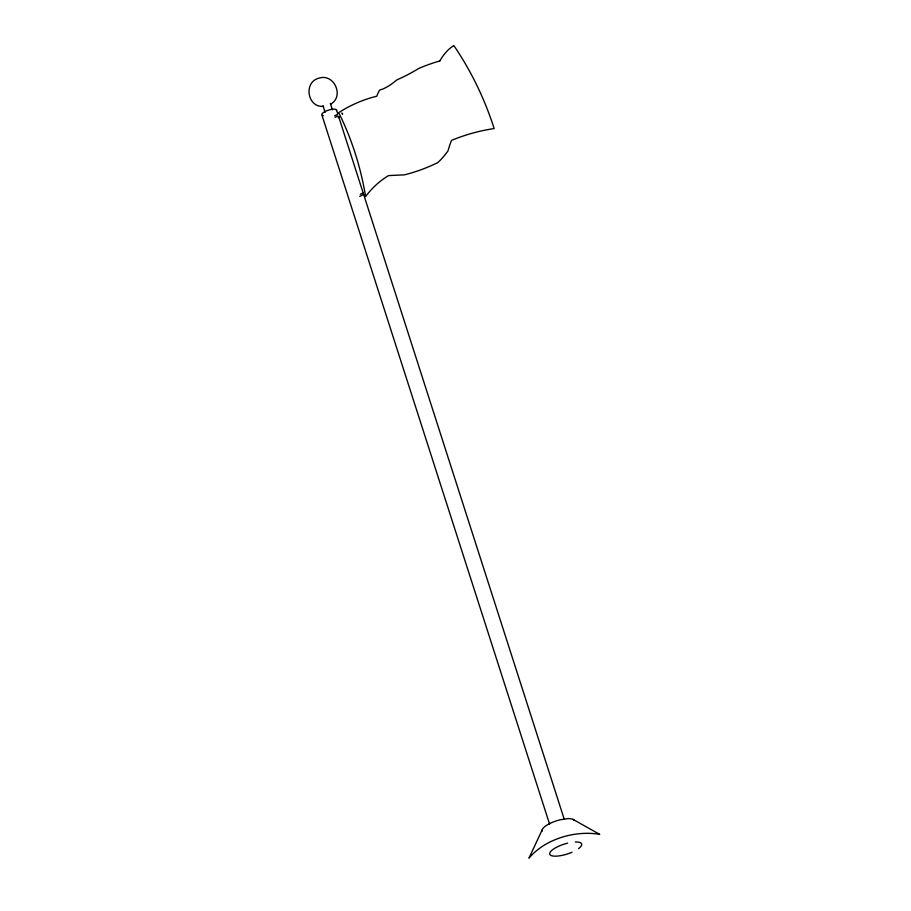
<?xml version="1.0" encoding="UTF-8"?>
<svg xmlns="http://www.w3.org/2000/svg" width="911" height="911" viewBox="0 0 911 911"><rect width="100%" height="100%" fill="white"/><g stroke="black" fill="none" stroke-linecap="round" stroke-linejoin="round"><path stroke-width="1.37" d="M342.434 114.444L342.536 113.442L341.648 113.101M542.284 829.659L528.961 858.151C545.199 838.883 575.183 830.137 599.734 834.374L572.951 819.353M330.545 104.264C344.722 96.407 334.041 72.96 318.839 78.187C303.249 82.161 307.303 107.965 323.633 106.348M338.14 117.69L339.439 116.927M359.697 196.434L363.591 194.373M334.633 115.834L337.446 114.422M335.168 117.291L337.833 115.948M360.38 194.259L363.193 192.847M336.512 109.946L337.822 114M338.687 116.71L564.228 819.205M330.317 103.296L332.435 109.867M322.995 105.756L325.102 112.326M549.584 824.125L321.856 114.866A7.732 2.391 -17.8 0 1 329.099 109.935A7.732 2.391 -17.8 0 1 336.535 110.595M575.319 841.98A16.762 5.181 -17.8 0 1 578.542 848.631M572.017 852.229A16.762 5.181 -17.8 0 1 549.834 854.404A16.762 5.181 -17.8 0 1 567.61 843.153M542.33 831.06A16.762 5.181 -17.8 0 1 560.117 819.798L567.826 818.625A16.762 5.181 -17.8 0 1 574.078 820.39M323.371 115.629A7.732 2.391 -17.8 0 1 322.38 115.344M439.774 60.969A158.719 147.206 -12.7 0 0 418.582 68.53A161.27 149.495 -31.1 0 1 396.729 79.952A155.815 80.908 85.9 0 1 383.11 88.925L379.693 90.041A169.355 53.533 56.8 0 0 376.858 96.202A131.867 127.677 57.4 0 0 338.71 112.679A279.005 223.799 -81.9 0 1 365.641 196.525A146.648 104.959 62.7 0 1 387.266 176.392L388.61 175.584L404.507 174.844A171.359 160.575 -53.9 0 0 437.735 162.648A180.594 87.251 79.7 0 0 448.064 150.759A183.863 67.528 73.3 0 1 451.013 141.683L451.537 140.408L454.111 139.337A172.168 165.574 -18.5 0 1 494.161 128.565A279.381 238.864 72.5 0 0 453.849 45.55A159.334 60.001 81.6 0 0 439.774 60.969"/></g></svg>
